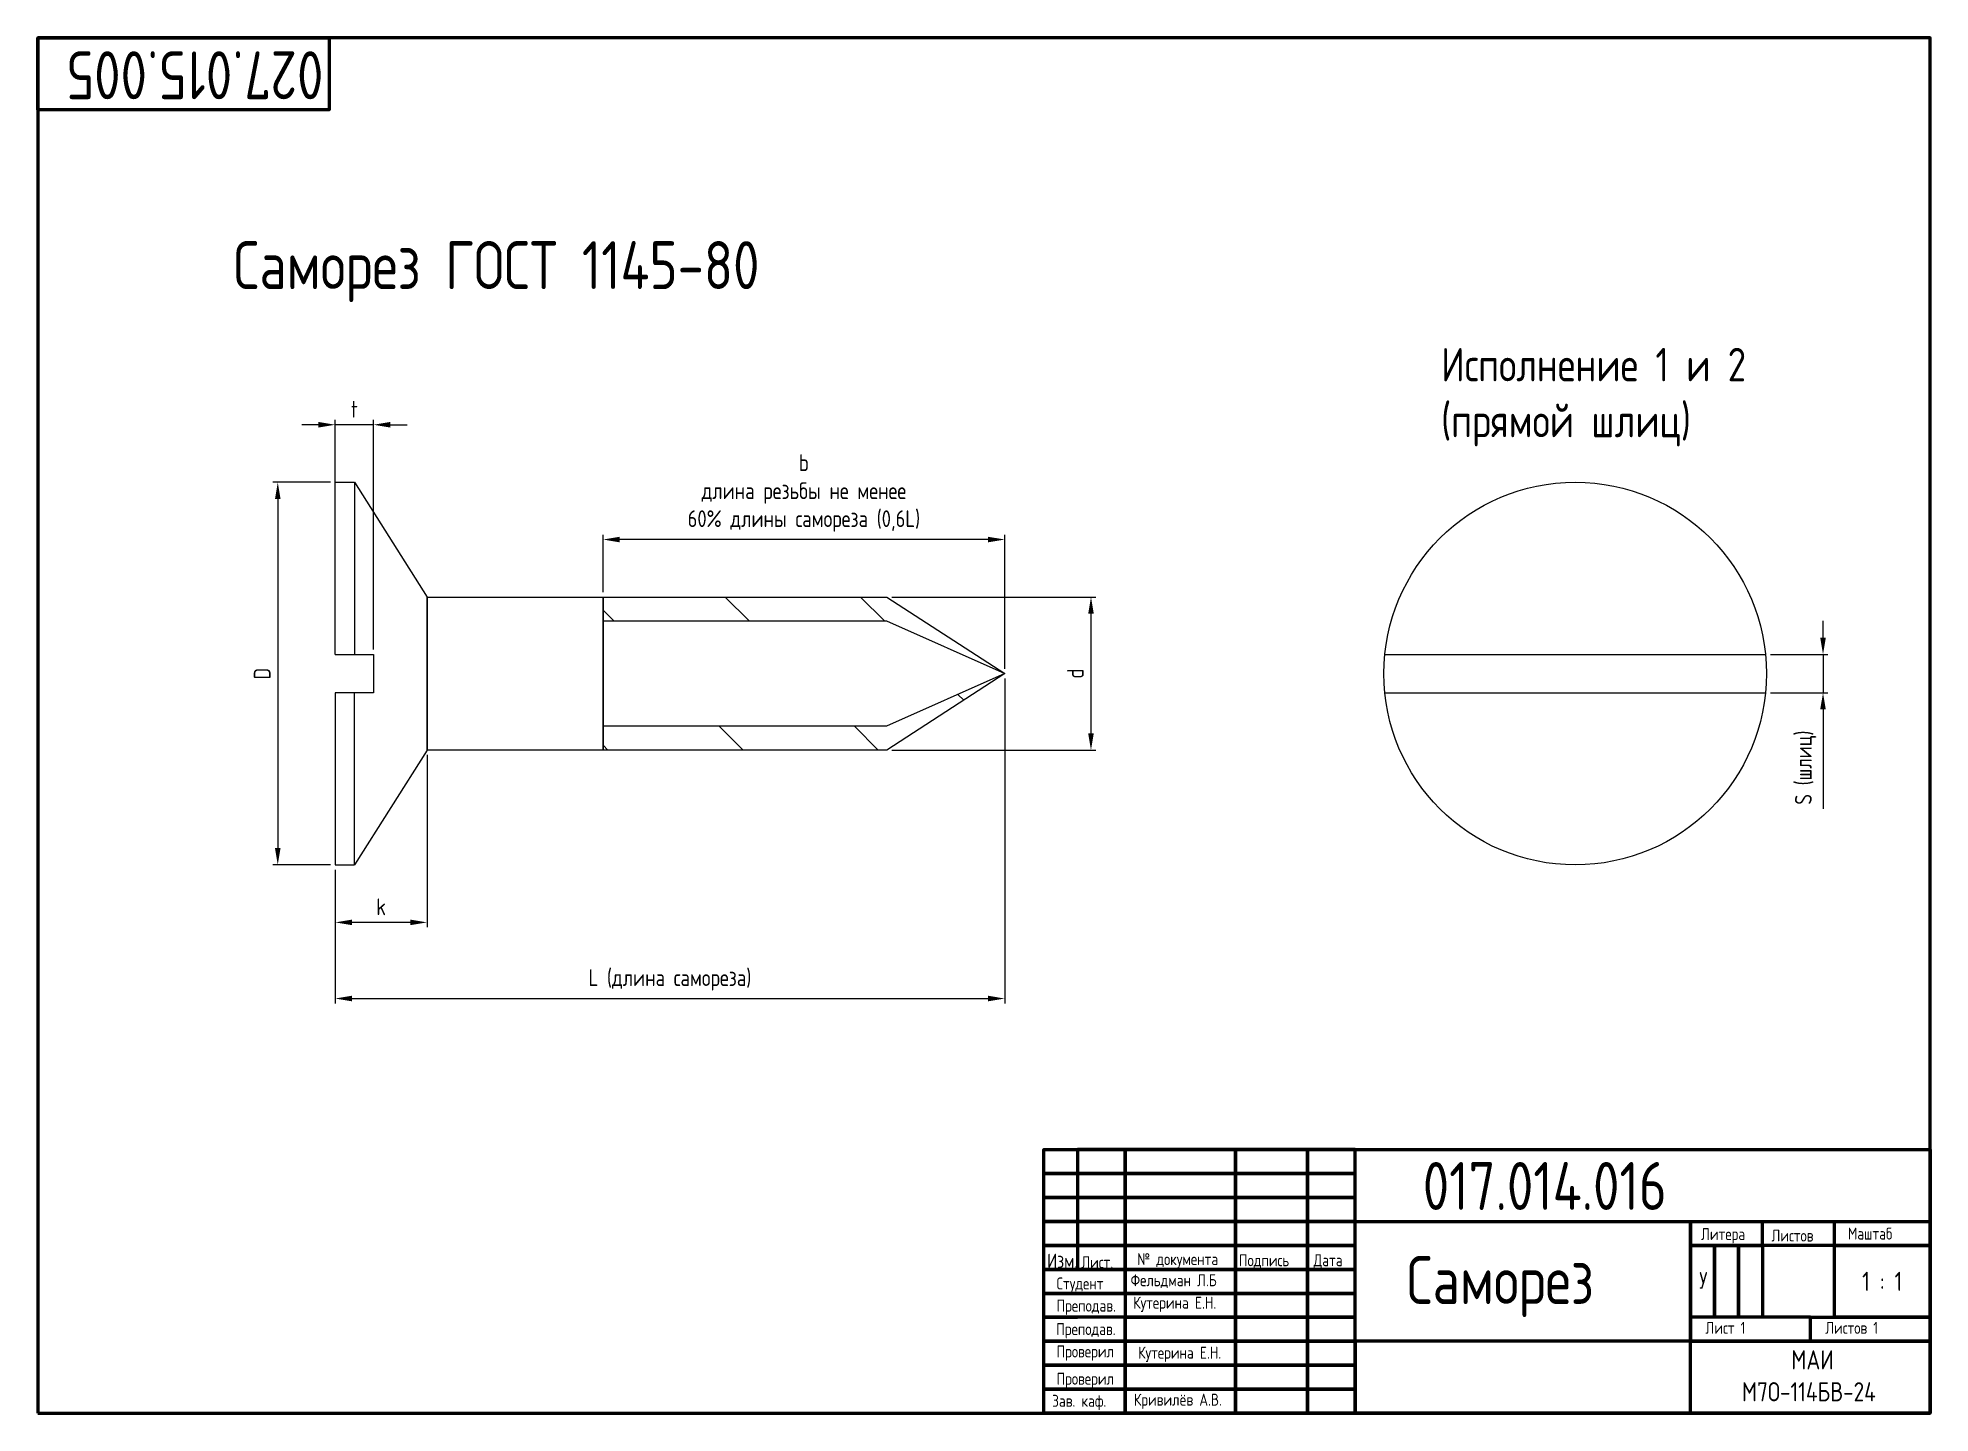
# Paper-space layout 'Лист1' of a CAD drawing. Header units: millimetres. Extents: x 20 to 415, y 5 to 292.
import ezdxf

# ---------------------------------------------------------------- set-up
doc = ezdxf.new("R2010")
doc.units = ezdxf.units.MM
for name, color, linetype, lineweight in [('AM_5', 3, 'Continuous', 25), ('Основной', 5, 'Continuous', 80), ('Текст', 3, 'Continuous', 20)]:
    doc.layers.add(name, color=color, linetype=linetype, lineweight=lineweight)
doc.layers.add('Шуруп_невидимый', color=7, linetype='Continuous')
doc.styles.get("Standard").update_dxf_attribs({"font": 'arial.ttf'})
doc.styles.add('ГОСТ', font='GOST_A.TTF')
doc.dimstyles.new('AM_ISO$0', dxfattribs={"dimtxt": 3.5005, "dimasz": 3.5, "dimexe": 1, "dimexo": 1, "dimgap": 1.5, "dimtad": 1, "dimdsep": 46, "dimtxsty": 'ГОСТ', "dimcen": 0, "dimclrd": 256, "dimclre": 256, "dimclrt": 256, "dimadec": 0, "dimazin": 2, "dimtp": 0.1, "dimtm": 0.1, "dimtfac": 0.71, "dimtmove": 0, "dimatfit": 3, "dimfxl": 1, "dimlwd": -1, "dimlwe": -1, "dimarcsym": 1})

# ---------------------------------------------------------------- blocks, each defined once
blk = doc.blocks.new('Шуруп')
h = blk.add_hatch()
h.set_pattern_fill('_USER', color=256, angle=135, pattern_type=0)
h.set_pattern_definition([(135, (0, 0), (-0.707107, -0.707107), [])])
h.paths.add_polyline_path([(58.28, 24.8), (55.312, 24.8), (55.312, 24.55), (58.277, 24.55), (59.512, 24)])
h.paths.add_polyline_path([(59.512, 24), (58.277, 23.45), (55.312, 23.45), (55.312, 23.2), (58.28, 23.2)])
for p, q in [((52.512, 24.2), (52.512, 26)), ((52.512, 26), (52.712, 26)), ((52.712, 26), (52.712, 24.2)), ((63.487, 24.2), (67.467, 24.2)), ((52.512, 23.8), (52.512, 22)), ((52.712, 22), (52.712, 23.8)), ((63.487, 23.8), (67.467, 23.8)), ((52.512, 22), (52.712, 22))]:
    blk.add_line(p, q)
for points in [[(52.712, 26), (53.472, 24.8), (53.472, 23.2), (52.712, 22)], [(52.512, 24.2), (52.912, 24.2), (52.912, 23.8), (52.512, 23.8)]]:
    blk.add_lwpolyline(points)
for points in [[(53.472, 24.8), (55.312, 24.8), (55.312, 23.2), (53.472, 23.2)], [(58.277, 23.45), (55.312, 23.45), (55.312, 24.55), (58.277, 24.55), (59.512, 24)]]:
    blk.add_lwpolyline(points, close=True)
blk.add_circle((65.477, 24), 2)
at = {"layer": 'Шуруп_невидимый'}
blk.add_lwpolyline([(58.28, 23.2), (55.312, 23.2), (55.312, 24.8), (58.28, 24.8), (59.512, 24)], close=True, dxfattribs=at)
blk = doc.blocks.new('*D24')
at = {"layer": 'AM_5', "linetype": 'ByBlock', "transparency": 16777216}
for p, q in [((101.25, 142.36), (101.25, 106.41)), ((82.08, 118.41), (82.08, 106.41)), ((97.75, 107.41), (85.58, 107.41))]:
    blk.add_line(p, q, dxfattribs=at)
at = {"layer": 'AM_5', "transparency": 16777216}
for points in [[(85.58, 107.99), (85.58, 106.83), (82.08, 107.41)], [(97.75, 107.99), (97.75, 106.83), (101.25, 107.41)]]:
    blk.add_solid(points, dxfattribs=at)
at = {"layer": 'Defpoints', "color": 0, "transparency": 16777216}
for p in [(101.25, 143.36), (82.08, 119.41), (82.08, 107.41)]:
    blk.add_point(p, dxfattribs=at)
at = {"layer": 'AM_5', "transparency": 16777216, "insert": (91.66, 110.66), "char_height": 3.5, "attachment_point": 5, "style": 'ГОСТ'}
blk.add_mtext('k', dxfattribs=at)
blk = doc.blocks.new('*D25')
at = {"layer": 'AM_5', "linetype": 'ByBlock', "transparency": 16777216}
for p, q in [((221.82, 158.33), (221.82, 90.52)), ((82.08, 118.41), (82.08, 90.52)), ((85.58, 91.52), (218.32, 91.52))]:
    blk.add_line(p, q, dxfattribs=at)
at = {"layer": 'AM_5', "transparency": 16777216}
for points in [[(85.58, 92.11), (85.58, 90.94), (82.08, 91.52)], [(218.32, 92.11), (218.32, 90.94), (221.82, 91.52)]]:
    blk.add_solid(points, dxfattribs=at)
at = {"layer": 'Defpoints', "color": 0, "transparency": 16777216}
for p in [(221.82, 159.33), (82.08, 119.41), (221.82, 91.52)]:
    blk.add_point(p, dxfattribs=at)
at = {"layer": 'AM_5', "transparency": 16777216, "insert": (151.95, 95.4), "char_height": 3.5005, "attachment_point": 5, "style": 'ГОСТ'}
blk.add_mtext('L (длина самореза)', dxfattribs=at)
blk = doc.blocks.new('*D26')
at = {"layer": 'AM_5', "linetype": 'ByBlock', "transparency": 16777216}
for p, q in [((137.98, 176.31), (137.98, 188.31)), ((218.32, 187.31), (141.48, 187.31)), ((221.82, 160.33), (221.82, 188.31))]:
    blk.add_line(p, q, dxfattribs=at)
at = {"layer": 'AM_5', "transparency": 16777216}
for points in [[(141.48, 187.89), (141.48, 186.72), (137.98, 187.31)], [(218.32, 187.89), (218.32, 186.72), (221.82, 187.31)]]:
    blk.add_solid(points, dxfattribs=at)
at = {"layer": 'Defpoints', "color": 0, "transparency": 16777216}
for p in [(137.98, 187.31), (137.98, 175.31), (221.82, 159.33)]:
    blk.add_point(p, dxfattribs=at)
at = {"layer": 'AM_5', "transparency": 16777216, "insert": (179.9, 197.02), "char_height": 3.5005, "attachment_point": 5, "style": 'ГОСТ'}
blk.add_mtext('b^Jдлина резьбы не менее ^J60% длины самореза (0,6L)', dxfattribs=at)
blk = doc.blocks.new('*D27')
at = {"layer": 'AM_5', "linetype": 'ByBlock', "transparency": 16777216}
for p, q in [((78.58, 211.26), (75.08, 211.26)), ((82.08, 164.33), (82.08, 212.26)), ((90.07, 211.26), (82.08, 211.26)), ((90.07, 164.33), (90.07, 212.26)), ((93.57, 211.26), (97.07, 211.26))]:
    blk.add_line(p, q, dxfattribs=at)
at = {"layer": 'AM_5', "transparency": 16777216}
for points in [[(78.58, 211.84), (78.58, 210.68), (82.08, 211.26)], [(93.57, 211.84), (93.57, 210.68), (90.07, 211.26)]]:
    blk.add_solid(points, dxfattribs=at)
at = {"layer": 'Defpoints', "color": 0, "transparency": 16777216}
for p in [(82.08, 211.26), (82.08, 163.33), (90.07, 163.33)]:
    blk.add_point(p, dxfattribs=at)
at = {"layer": 'AM_5', "transparency": 16777216, "insert": (86.07, 214.51), "char_height": 3.5, "attachment_point": 5, "style": 'ГОСТ'}
blk.add_mtext('t', dxfattribs=at)
blk = doc.blocks.new('*D28')
at = {"layer": 'AM_5', "linetype": 'ByBlock', "transparency": 16777216}
for p, q in [((81.08, 199.26), (69.08, 199.26)), ((70.08, 195.76), (70.08, 122.91)), ((81.08, 119.41), (69.08, 119.41))]:
    blk.add_line(p, q, dxfattribs=at)
at = {"layer": 'AM_5', "transparency": 16777216}
for points in [[(69.5, 195.76), (70.66, 195.76), (70.08, 199.26)], [(69.5, 122.91), (70.66, 122.91), (70.08, 119.41)]]:
    blk.add_solid(points, dxfattribs=at)
at = {"layer": 'Defpoints', "color": 0, "transparency": 16777216}
for p in [(82.08, 199.26), (70.08, 119.41), (82.08, 119.41)]:
    blk.add_point(p, dxfattribs=at)
at = {"layer": 'AM_5', "transparency": 16777216, "insert": (66.83, 159.33), "char_height": 3.5, "attachment_point": 5, "rotation": 90, "style": 'ГОСТ'}
blk.add_mtext('D', dxfattribs=at)
blk = doc.blocks.new('*D29')
at = {"layer": 'AM_5', "linetype": 'ByBlock', "transparency": 16777216}
for p, q in [((198.23, 175.31), (240.83, 175.31)), ((239.83, 171.81), (239.83, 146.86)), ((198.23, 143.36), (240.83, 143.36))]:
    blk.add_line(p, q, dxfattribs=at)
at = {"layer": 'AM_5', "transparency": 16777216}
for points in [[(239.25, 171.81), (240.42, 171.81), (239.83, 175.31)], [(239.25, 146.86), (240.42, 146.86), (239.83, 143.36)]]:
    blk.add_solid(points, dxfattribs=at)
at = {"layer": 'Defpoints', "color": 0, "transparency": 16777216}
for p in [(197.23, 175.31), (197.23, 143.36), (239.83, 143.36)]:
    blk.add_point(p, dxfattribs=at)
at = {"layer": 'AM_5', "transparency": 16777216, "insert": (236.58, 159.33), "char_height": 3.5, "attachment_point": 5, "rotation": 90, "style": 'ГОСТ'}
blk.add_mtext('d', dxfattribs=at)
blk = doc.blocks.new('*D30')
at = {"layer": 'AM_5', "linetype": 'ByBlock', "transparency": 16777216}
for p, q in [((392.64, 166.83), (392.64, 170.33)), ((381.64, 163.33), (393.64, 163.33)), ((392.64, 163.33), (392.64, 155.34)), ((381.64, 155.34), (393.64, 155.34)), ((392.64, 151.84), (392.64, 131.08))]:
    blk.add_line(p, q, dxfattribs=at)
at = {"layer": 'AM_5', "transparency": 16777216}
for points in [[(392.05, 166.83), (393.22, 166.83), (392.64, 163.33)], [(392.05, 151.84), (393.22, 151.84), (392.64, 155.34)]]:
    blk.add_solid(points, dxfattribs=at)
at = {"layer": 'Defpoints', "color": 0, "transparency": 16777216}
for p in [(380.64, 163.33), (380.64, 155.34), (392.64, 155.34)]:
    blk.add_point(p, dxfattribs=at)
at = {"layer": 'AM_5', "transparency": 16777216, "insert": (389.01, 139.71), "char_height": 3.501, "attachment_point": 5, "rotation": 90, "style": 'ГОСТ'}
blk.add_mtext('S (шлиц)', dxfattribs=at)

psp = doc.layouts.new('Лист1')

# ---------------------------------------------------------------- linework, layer by layer
at = {"layer": 'Основной'}
for p, q in [((380, 40), (380, 45)), ((395, 25), (395, 45))]:
    psp.add_line(p, q, dxfattribs=at)
for points in [[(20, 292), (80.841, 292), (80.841, 276.969), (20, 276.969)], [(20, 5), (415, 5), (415, 292), (20, 292)], [(415, 5), (230, 5), (230, 60), (415, 60)], [(230, 60), (237, 60), (237, 55), (230, 55)], [(237, 55), (247, 55), (247, 60), (237, 60)], [(247, 55), (270, 55), (270, 60), (247, 60)], [(270, 55), (285, 55), (285, 60), (270, 60)], [(285, 55), (295, 55), (295, 60), (285, 60)], [(230, 55), (237, 55), (237, 50), (230, 50)], [(237, 50), (247, 50), (247, 55), (237, 55)], [(247, 50), (270, 50), (270, 55), (247, 55)], [(270, 50), (285, 50), (285, 55), (270, 55)], [(285, 50), (295, 50), (295, 55), (285, 55)], [(230, 50), (237, 50), (237, 45), (230, 45)], [(237, 45), (247, 45), (247, 50), (237, 50)], [(247, 45), (270, 45), (270, 50), (247, 50)], [(270, 45), (285, 45), (285, 50), (270, 50)], [(285, 45), (295, 45), (295, 50), (285, 50)], [(230, 45), (237, 45), (237, 40), (230, 40)], [(237, 40), (247, 40), (247, 45), (237, 45)], [(247, 40), (270, 40), (270, 45), (247, 45)], [(270, 40), (285, 40), (285, 45), (270, 45)], [(285, 40), (295, 40), (295, 45), (285, 45)], [(365, 20), (295, 20), (295, 45), (365, 45)], [(415, 20), (365, 20), (365, 45), (415, 45)], [(365, 45), (415, 45), (415, 40), (365, 40)], [(230, 40), (237, 40), (237, 35), (230, 35)], [(237, 35), (247, 35), (247, 40), (237, 40)], [(247, 35), (270, 35), (270, 40), (247, 40)], [(270, 35), (285, 35), (285, 40), (270, 40)], [(285, 35), (295, 35), (295, 40), (285, 40)], [(365, 40), (370, 40), (370, 25), (365, 25)], [(370, 40), (375, 40), (375, 25), (370, 25)], [(375, 40), (380, 40), (380, 25), (375, 25)], [(415, 25), (395, 25), (395, 40), (415, 40)], [(247, 30), (270, 30), (270, 35), (247, 35)], [(270, 30), (285, 30), (285, 35), (270, 35)], [(285, 30), (295, 30), (295, 35), (285, 35)], [(247, 25), (270, 25), (270, 30), (247, 30)], [(270, 25), (285, 25), (285, 30), (270, 30)], [(285, 25), (295, 25), (295, 30), (285, 30)], [(247, 20), (270, 20), (270, 25), (247, 25)], [(270, 20), (285, 20), (285, 25), (270, 25)], [(285, 20), (295, 20), (295, 25), (285, 25)], [(365, 20), (390, 20), (390, 25), (365, 25)], [(390, 25), (415, 25), (415, 20), (390, 20)], [(247, 15), (270, 15), (270, 20), (247, 20)], [(270, 15), (285, 15), (285, 20), (270, 20)], [(285, 15), (295, 15), (295, 20), (285, 20)], [(295, 5), (365, 5), (365, 20), (295, 20)], [(365, 20), (415, 20), (415, 5), (365, 5)], [(247, 10), (270, 10), (270, 15), (247, 15)], [(270, 10), (285, 10), (285, 15), (270, 15)], [(285, 10), (295, 10), (295, 15), (285, 15)], [(247, 5), (270, 5), (270, 10), (247, 10)], [(270, 5), (285, 5), (285, 10), (270, 10)], [(285, 5), (295, 5), (295, 10), (285, 10)]]:
    psp.add_lwpolyline(points, close=True, dxfattribs=at)
for points in [[(237, 30), (230, 30), (230, 35), (237, 35)], [(237, 30), (247, 30), (247, 35), (237, 35)], [(237, 25), (230, 25), (230, 30), (237, 30)], [(247, 30), (237, 30)], [(237, 20), (230, 20), (230, 25), (237, 25)], [(237, 20), (247, 20), (247, 25), (237, 25)], [(237, 15), (230, 15), (230, 20), (237, 20)], [(237, 15), (247, 15), (247, 20), (237, 20)], [(237, 10), (230, 10), (230, 15), (237, 15)], [(237, 10), (247, 10), (247, 15), (237, 15)], [(237, 5), (230, 5), (230, 10), (237, 10)], [(237, 5), (247, 5), (247, 10), (237, 10)]]:
    psp.add_lwpolyline(points, dxfattribs=at)

# ---------------------------------------------------------------- block references
at = {"xscale": 19.9630825667159, "yscale": 19.9630825667159, "zscale": 19.9630825667159}
psp.add_blockref('Шуруп', (-966.218, -319.774), dxfattribs=at)

# ---------------------------------------------------------------- texts
at = {"attachment_point": 1}
for s, insert, char_height in [('{\\fGOST type A|b0|i0|c204|p34;Саморез ГОСТ 1145-80}', (60.856, 249.574), 10), ('{\\fGOST type A|b0|i0|c204|p34;Исполнение 1 и 2 ^J(прямой шлиц)}', (312.909, 227.31), 7)]:
    psp.add_mtext_dynamic_manual_height_columns(s, width=115.29266, gutter_width=12.5, heights=[0], dxfattribs=dict(at, insert=insert, char_height=char_height))
at = {"layer": 'Текст', "color": 0, "insert": (79.623, 279.196), "char_height": 10, "attachment_point": 1, "rotation": 180}
psp.add_mtext_dynamic_manual_height_columns('{\\fGOST type A|b0|i0|c204|p34;027.015.005}', width=58.25288, gutter_width=12.5, heights=[0], dxfattribs=at)
at = {"layer": 'Текст', "color": 0, "style": 'ГОСТ'}
for s, width, heights, insert, char_height, attachment_point in [('017.014.016', 22.31239, [0], (309.083, 57.406), 10, 1), ('Литера', 15, [0], (367.181, 43.622), 2.5, 1), ('Маштаб', 30, [0], (397.812, 43.721), 2.5, 1), ('Листов', 15, [0], (381.885, 43.314), 2.5, 1), ('Изм.', 4.24529, [0], (230.679, 38.282), 3, 1), ('№ документа', 22.31239, [0], (249.475, 38.392), 2.5, 1), ('Студент', 17, [0], (232.648, 33.315), 2.5, 1), ('Фельдман Л.Б', 22.28536, [0], (248.099, 33.98), 2.5, 1), ('1 : 1', 20, [0], (405, 32.5), 4, 5), ('Преподав.', 17, [0], (232.645, 28.678), 2.5, 1), ('Кутерина Е.Н.', 23, [3.129], (248.641, 29.297), 2.5, 1), ('Преподав.', 17, [0], (232.587, 23.797), 2.5, 1), ('Лист 1', 25, [0], (368.104, 24.051), 2.5, 1), ('Листов 1', 25, [0], (393.104, 24.051), 2.5, 1), ('Проверил', 14.34686, [0], (232.653, 19.128), 2.5, 1), ('Кутерина Е.Н.', 23, [3.129], (249.671, 18.865), 2.5, 1), ('\\pi20.99571;МАИ\\P\\pi10.70264;М7О-114БВ-24', 50, [0], (365, 18.128), 4, 1), ('Проверил', 14.34686, [0], (232.653, 13.432), 2.5, 1), ('Зав. каф.', 13.02451, [7.58], (231.728, 8.819), 2.5, 1), ('Кривилёв А.В.', 23, [3.129], (248.784, 9.058), 2.5, 1)]:
    psp.add_mtext_dynamic_manual_height_columns(s, width=width, gutter_width=12.5, heights=heights, dxfattribs=dict(at, insert=insert, char_height=char_height, attachment_point=attachment_point))
at = {"layer": 'Текст', "color": 0, "insert": (237.81, 37.74), "char_height": 2.5, "width": 6.25625, "attachment_point": 1, "style": 'ГОСТ'}
psp.add_mtext('Лист.', dxfattribs=at)
at = {"layer": 'Текст', "color": 0, "char_height": 2.5, "attachment_point": 1, "style": 'ГОСТ'}
for s, insert in [('Подпись', (270.727, 38.15)), ('Дата', (286.289, 38.165))]:
    psp.add_mtext(s, dxfattribs=dict(at, insert=insert))
at = {"layer": 'Текст', "color": 0, "attachment_point": 1}
for s, width, insert, char_height in [('{\\fGOST type A|b0|i0|c204|p34;Саморез}', 66.15116, (305.749, 37.776), 10), ('{\\fGOST type A|b0|i0|c204|p34;У}', 63.36792, (366.807, 34.434), 3.5)]:
    psp.add_mtext_dynamic_manual_height_columns(s, width=width, gutter_width=12.5, heights=[0], dxfattribs=dict(at, insert=insert, char_height=char_height))

# ---------------------------------------------------------------- dimensions: what is measured, and where the dimension line sits
at = {"layer": 'AM_5'}
for base, p1, p2, text, picture, middle in [((137.978, 187.305), (221.823, 159.335), (137.978, 175.305), 'b^Jдлина резьбы не менее ^J60% длины самореза (0,6L)', '*D26', (179.901, 197.02)), ((82.082, 211.261), (90.067, 163.327), (82.082, 163.327), 't', '*D27', (86.074, 214.514))]:
    dim = psp.add_linear_dim(base=base, p1=p1, p2=p2, text=text, dimstyle='AM_ISO$0', override={"dimpost": ''}, dxfattribs=at)
    dim.commit()
    dim.dimension.update_dxf_attribs({"geometry": picture, "text_midpoint": middle})
for base, p1, p2, angle, text, picture, middle in [((70.082, 119.409), (82.082, 199.261), (82.082, 119.409), 90, 'D', '*D28', (66.83, 159.335)), ((239.833, 143.364), (197.231, 175.305), (197.231, 143.364), 90, 'd', '*D29', (236.58, 159.335)), ((392.638, 155.342), (380.638, 163.327), (380.638, 155.342), 90, 'S (шлиц)', '*D30', (389.01, 139.714)), ((221.823, 91.522), (82.082, 119.409), (221.823, 159.335), 0, 'L (длина самореза)', '*D25', (151.952, 95.399)), ((82.082, 107.409), (101.246, 143.364), (82.082, 119.409), 0, 'k', '*D24', (91.664, 110.661))]:
    dim = psp.add_linear_dim(base=base, p1=p1, p2=p2, angle=angle, text=text, dimstyle='AM_ISO$0', override={"dimpost": ''}, dxfattribs=at)
    dim.commit()
    dim.dimension.update_dxf_attribs({"geometry": picture, "text_midpoint": middle})

doc.saveas('drawing.dxf')
